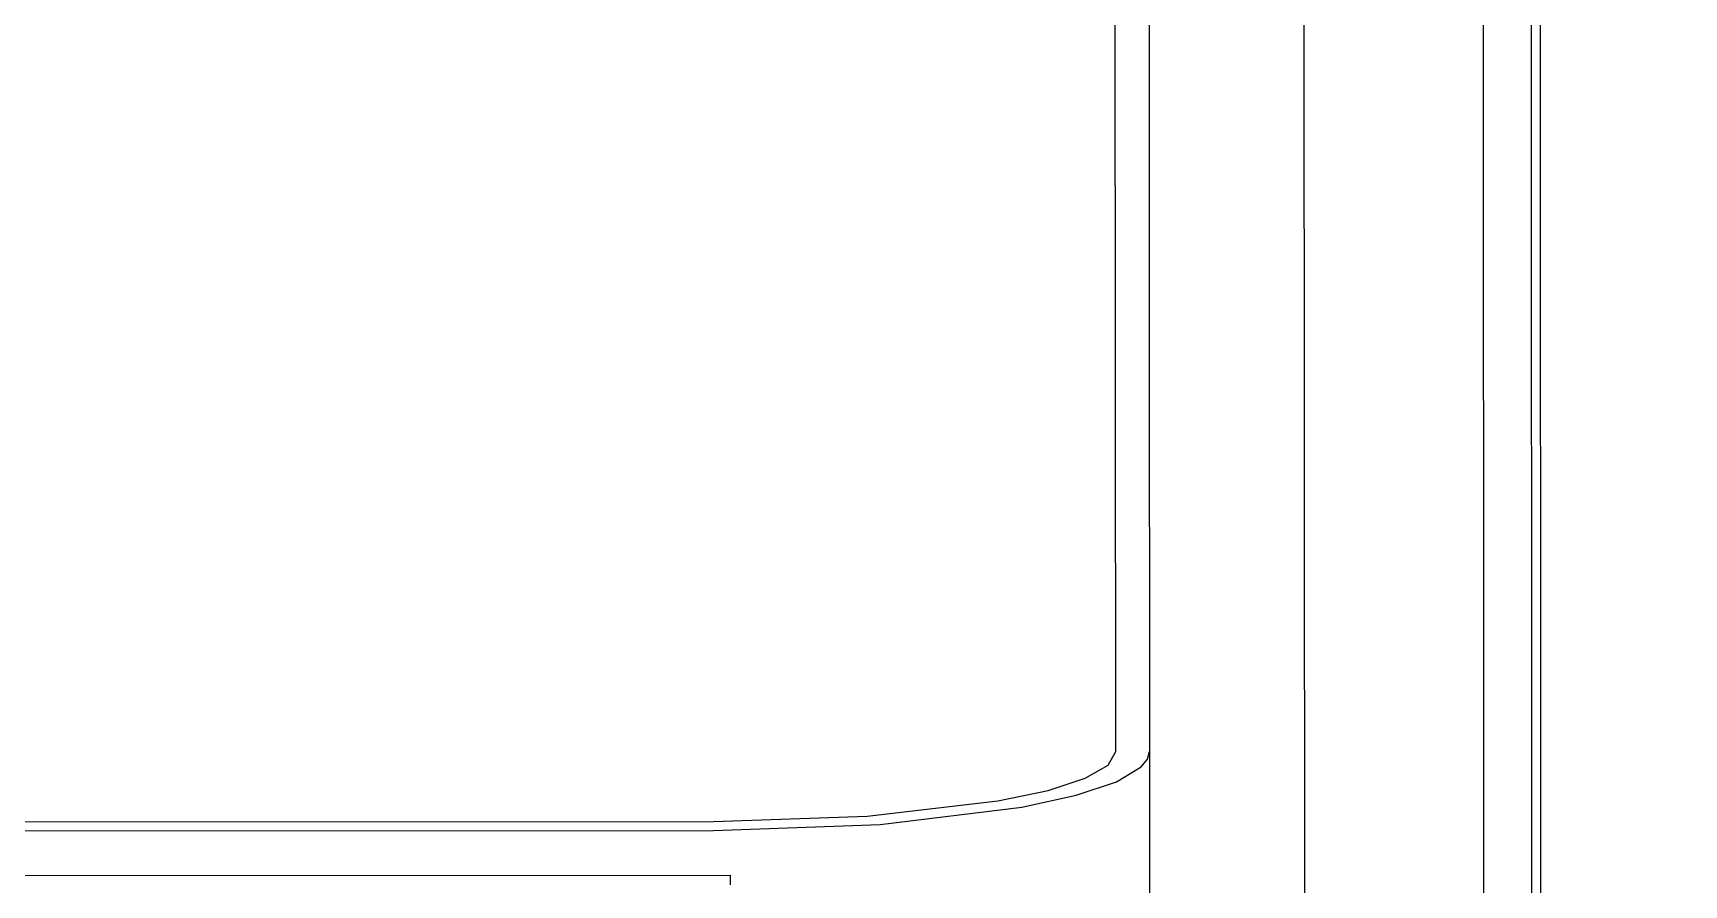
# Model space of a CAD drawing. Header units: millimetres. Extents: x -2078669 to -1085629, y -5987148 to 310365.
# Drawn here: x -1674567.5 to -1674278.3, y -651400.7 to -651251.3 of the extents above; entities that cross this region are included whole.
import ezdxf

# ---------------------------------------------------------------- set-up
doc = ezdxf.new("R2010")
doc.units = ezdxf.units.MM
doc.header["$LTSCALE"] = 500
doc.layers.add('D-BYP-STR8', color=5, linetype='Continuous', lineweight=25)
doc.layers.add('D-BYP-STRB', color=5, linetype='Continuous', lineweight=25)

msp = doc.modelspace()

# ---------------------------------------------------------------- linework, layer by layer
at = {"layer": 'D-BYP-STR8'}
msp.add_circle((-1675490.1, -653805.36), 16000, dxfattribs=at)
at = {"layer": 'D-BYP-STRB', "linetype": 'Continuous'}
for p, q in [((-1674344.69, -651449.11), (-1674344.91, -651049.49)), ((-1674304.92, -651402.18), (-1674305.06, -651139.59)), ((-1674303.32, -651402.18), (-1674303.46, -651139.59)), ((-1674377.83, -651377.28), (-1674377.96, -651145.27)), ((-1674313.33, -651386.37), (-1674313.46, -651151.62)), ((-1674372.01, -651238.3), (-1674372, -651254.87)), ((-1674372, -651254.87), (-1674371.99, -651268.95)), ((-1674371.99, -651268.95), (-1674371.9, -651435.75)), ((-1674383.17, -651381.96), (-1674379.17, -651379.67)), ((-1674379.17, -651379.67), (-1674377.83, -651377.28)), ((-1674373.39, -651379.97), (-1674372.29, -651378.63)), ((-1674372.29, -651378.63), (-1674371.93, -651377.28)), ((-1674389.68, -651384.07), (-1674383.17, -651381.96)), ((-1674384.78, -651384.94), (-1674377.71, -651382.55)), ((-1674377.71, -651382.55), (-1674373.39, -651379.97)), ((-1674398.47, -651385.93), (-1674389.68, -651384.07)), ((-1674394.3, -651387.04), (-1674384.78, -651384.94)), ((-1674448.32, -651389.54), (-1674421.36, -651388.6)), ((-1674421.36, -651388.6), (-1674398.47, -651385.93)), ((-1674419.11, -651390.04), (-1674394.3, -651387.04)), ((-1674313.31, -651410.14), (-1674313.33, -651386.37)), ((-1675118.32, -651389.92), (-1674448.32, -651389.54)), ((-1675118.32, -651391.48), (-1674448.32, -651391.1)), ((-1674448.32, -651391.1), (-1674419.11, -651390.04)), ((-1675121.32, -651399.29), (-1674445.32, -651398.92)), ((-1674445.32, -651400.66), (-1674445.32, -651398.92))]:
    msp.add_line(p, q, dxfattribs=at)

doc.saveas('drawing.dxf')
